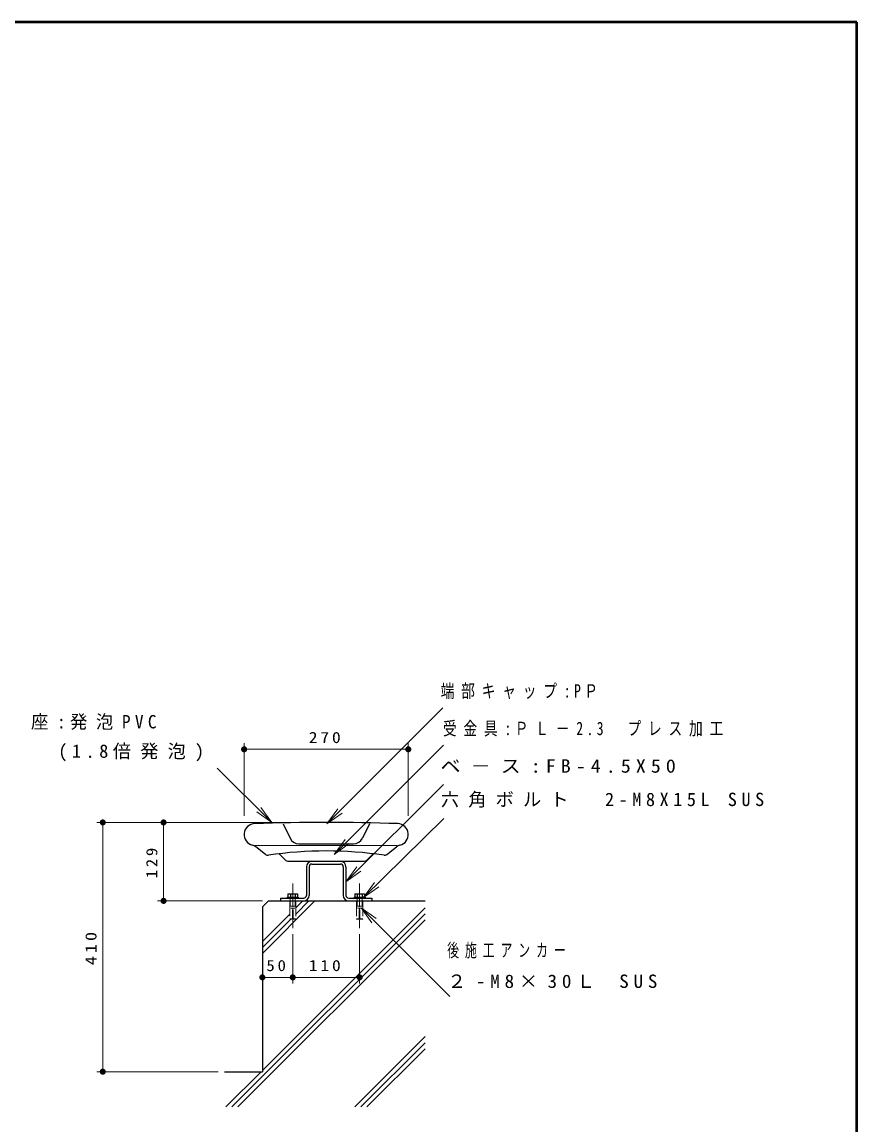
# Model space of a CAD drawing. Units: millimetres on the paper, scale 1:10. Extents: x -365 to 12, y -38 to 257.
# Drawn here: x -137.3 to 0, y 75.6 to 257 of the extents above; entities that cross this region are included whole.
import ezdxf

# ---------------------------------------------------------------- set-up
doc = ezdxf.new("R2010")
doc.units = ezdxf.units.MM
for name, pattern in [('USER1', [4.5, 2.5, -2]), ('USER2', [6, 3, -1, 1, -1]), ('USER3', [8, 3, -1, 1, -1, 1, -1])]:
    doc.linetypes.add(name, pattern=pattern)
doc.layers.add('LY_1', color=7, linetype='Continuous', lineweight=25)
doc.layers.add('LY_2', color=7, linetype='Continuous', lineweight=13)
doc.styles.add('ＭＳ ゴシック', font='')
doc.styles.get('ＭＳ ゴシック').set_extended_font_data('MS Gothic')

# ---------------------------------------------------------------- blocks, each defined once
blk = doc.blocks.new('open_arrow')
at = {"color": 0, "linetype": 'Continuous', "lineweight": -2}
blk.add_lwpolyline([(7.5, 1.25), (0, 0), (7.5, -1.25)], dxfattribs=at)
blk = doc.blocks.new('filled_dot')
at = {"color": 0, "linetype": 'Continuous', "lineweight": -2, "const_width": 1.25}
blk.add_lwpolyline([(-0.625, 0, 1), (0.625, 0, 1)], format="xyb", close=True, dxfattribs=at)

msp = doc.modelspace()

# ---------------------------------------------------------------- linework, layer by layer
at = {"layer": 'LY_1', "lineweight": 13}
for p, q in [((-87.176, 125.158), (-68.114, 144.22)), ((-100.802, 126.479), (-100.802, 138.4)), ((-85.973, 120.121), (-68.03, 138.064)), ((-73.802, 126.479), (-73.802, 138.4)), ((-100.802, 137.4), (-73.802, 137.4)), ((-96.259, 125.354), (-105.216, 134.311)), ((-84.052, 115.591), (-68.03, 131.614)), ((-89.052, 125.379), (-125.052, 125.379)), ((-124.052, 84.379), (-124.052, 125.379)), ((-114.052, 112.479), (-114.052, 125.379)), ((-81.154, 113.048), (-67.969, 126.037)), ((-99.002, 121.579), (-75.602, 121.579)), ((-97.802, 112.479), (-115.052, 112.479)), ((-97.802, 103.828), (-89.152, 112.479)), ((-92.302, 111.308), (-91.131, 112.479)), ((-92.261, 110.359), (-90.142, 112.479)), ((-97.802, 84.595), (-71.04, 111.357)), ((-81.56, 111.355), (-66.96, 96.742)), ((-102.828, 78.579), (-71.04, 110.367)), ((-101.838, 78.579), (-71.04, 109.377)), ((-97.802, 105.808), (-93.35, 110.26)), ((-97.802, 104.818), (-93.142, 109.479)), ((-92.802, 106.979), (-92.802, 98.897)), ((-81.802, 106.979), (-81.802, 98.897)), ((-92.802, 99.897), (-97.802, 99.897)), ((-81.802, 99.897), (-92.802, 99.897)), ((-82.605, 78.579), (-71.04, 90.144)), ((-81.615, 78.579), (-71.04, 89.154)), ((-80.625, 78.579), (-71.04, 88.164)), ((-105.052, 84.379), (-125.052, 84.379)), ((-103.818, 78.579), (-98.018, 84.379))]:
    msp.add_line(p, q, dxfattribs=at)
at = {"layer": 'LY_1'}
for p, q in [((-94.402, 125.139), (-93.254, 122.761)), ((-80.202, 125.139), (-81.351, 122.761)), ((-91.802, 121.871), (-82.802, 121.871)), ((-97.274, 120.108), (-98.851, 121.35)), ((-95.044, 120.22), (-94.037, 119.213)), ((-80.568, 119.213), (-79.561, 120.22)), ((-77.331, 120.108), (-75.754, 121.35)), ((-93.471, 118.979), (-81.134, 118.979)), ((-90.552, 118.079), (-90.552, 113.379)), ((-90.102, 118.079), (-90.102, 113.379)), ((-89.652, 118.979), (-84.952, 118.979)), ((-89.652, 118.529), (-84.952, 118.529)), ((-89.352, 118.979), (-85.252, 118.979)), ((-84.502, 118.079), (-84.502, 113.379)), ((-84.052, 118.079), (-84.052, 113.379)), ((-96.802, 112.479), (-97.802, 111.479)), ((-96.802, 112.479), (-71.04, 112.479)), ((-94.802, 112.929), (-91.002, 112.929)), ((-94.802, 112.929), (-94.802, 112.479)), ((-94.802, 112.479), (-91.002, 112.479)), ((-83.602, 112.929), (-79.802, 112.929)), ((-83.602, 112.479), (-79.802, 112.479)), ((-79.802, 112.929), (-79.802, 112.479)), ((-97.802, 111.479), (-97.802, 84.379)), ((-104.052, 84.379), (-97.802, 84.379))]:
    msp.add_line(p, q, dxfattribs=at)
at = {"layer": 'LY_1', "linetype": 'USER2', "lineweight": 13}
for p, q in [((-92.802, 115.339), (-92.802, 107.979)), ((-81.802, 115.339), (-81.802, 107.979)), ((-92.802, 113.929), (-92.802, 111.479)), ((-81.802, 113.929), (-81.802, 111.479))]:
    msp.add_line(p, q, dxfattribs=at)
at = {"layer": 'LY_1', "color": 2}
for p, q in [((-93.702, 113.089), (-91.902, 113.089)), ((-93.702, 113.089), (-93.702, 112.929)), ((-93.702, 112.929), (-91.902, 112.929)), ((-93.592, 113.639), (-93.592, 113.089)), ((-93.592, 113.639), (-92.012, 113.639)), ((-93.197, 113.639), (-93.197, 113.089)), ((-92.407, 113.639), (-92.407, 113.089)), ((-92.012, 113.639), (-92.012, 113.089)), ((-91.902, 113.089), (-91.902, 112.929)), ((-82.702, 113.089), (-80.902, 113.089)), ((-82.702, 113.089), (-82.702, 112.929)), ((-82.702, 112.929), (-80.902, 112.929)), ((-82.592, 113.639), (-82.592, 113.089)), ((-82.592, 113.639), (-81.012, 113.639)), ((-82.197, 113.639), (-82.197, 113.089)), ((-81.407, 113.639), (-81.407, 113.089)), ((-81.012, 113.639), (-81.012, 113.089)), ((-80.902, 113.089), (-80.902, 112.929))]:
    msp.add_line(p, q, dxfattribs=at)
at = {"layer": 'LY_1', "color": 2, "linetype": 'USER1', "lineweight": 13}
for p, q in [((-93.302, 112.479), (-93.302, 109.529)), ((-93.302, 112.479), (-92.302, 112.479)), ((-93.202, 113.089), (-93.202, 111.589)), ((-92.402, 113.089), (-92.402, 111.589)), ((-92.302, 112.479), (-92.302, 109.529)), ((-82.302, 112.479), (-82.302, 109.529)), ((-82.302, 112.479), (-81.302, 112.479)), ((-82.202, 113.089), (-82.202, 111.589)), ((-81.402, 113.089), (-81.402, 111.589)), ((-81.302, 112.479), (-81.302, 109.529)), ((-93.202, 111.589), (-92.402, 111.589)), ((-92.852, 110.979), (-92.752, 110.979)), ((-92.852, 110.979), (-92.852, 109.479)), ((-92.752, 110.979), (-92.752, 109.479)), ((-82.202, 111.589), (-81.402, 111.589)), ((-81.852, 110.979), (-81.752, 110.979)), ((-81.852, 110.979), (-81.852, 109.479)), ((-81.752, 110.979), (-81.752, 109.479)), ((-93.302, 109.529), (-92.852, 109.529)), ((-93.252, 109.479), (-93.302, 109.529)), ((-93.252, 109.479), (-92.852, 109.479)), ((-92.302, 109.529), (-92.752, 109.529)), ((-92.352, 109.479), (-92.752, 109.479)), ((-92.352, 109.479), (-92.302, 109.529)), ((-82.302, 109.529), (-81.852, 109.529)), ((-82.252, 109.479), (-82.302, 109.529)), ((-82.252, 109.479), (-81.852, 109.479)), ((-81.302, 109.529), (-81.752, 109.529)), ((-81.352, 109.479), (-81.752, 109.479)), ((-81.352, 109.479), (-81.302, 109.529))]:
    msp.add_line(p, q, dxfattribs=at)
at = {"layer": 'LY_1', "linetype": 'USER3', "lineweight": 13}
for p, q in [((-93.135, 111.279), (-92.47, 111.279)), ((-82.135, 111.279), (-81.47, 111.279))]:
    msp.add_line(p, q, dxfattribs=at)
at = {"layer": 'LY_1'}
for centre, radius, start, end in [((-99.002, 123.379), 1.8, 91.95865, 256.38937), ((-87.302, -218.742), 344.121, 88.04135, 91.95865), ((-75.602, 123.379), 1.8, 283.61063, 88.04135), ((-99.779, 120.172), 1.5, 51.76955, 76.38938), ((-74.826, 120.172), 1.5, 103.61062, 128.23045), ((-96.902, 120.579), 0.6, 231.76961, 278.34109), ((-87.302, 55.102), 65.577, 81.65891, 98.34109), ((-77.702, 120.579), 0.6, 261.65891, 308.2304), ((-93.471, 119.779), 0.8, 225, 270), ((-89.652, 118.079), 0.9, 90, 180), ((-89.652, 118.079), 0.45, 90, 180), ((-84.952, 118.079), 0.9, 0, 90), ((-84.952, 118.079), 0.45, 0, 90), ((-81.134, 119.779), 0.8, 270, 315), ((-91.002, 113.379), 0.9, 270, 0), ((-91.002, 113.379), 0.45, 270, 0), ((-83.602, 113.379), 0.9, 180, 270), ((-83.602, 113.379), 0.45, 180, 270)]:
    msp.add_arc(centre, radius, start, end, dxfattribs=at)
for centre, major_axis, start_param, end_param in [((-91.802, 123.409), (1.6, 0), 3.5763809, 4.712389), ((-82.802, 123.409), (-1.6, 0), 1.5707963, 2.7068044)]:
    msp.add_ellipse(centre, major_axis=major_axis, ratio=0.961266, start_param=start_param, end_param=end_param, dxfattribs=at)
at = {"layer": 'LY_2', "lineweight": 50}
for p, q in [((0, 257), (-365, 257)), ((0, 0), (0, 257))]:
    msp.add_line(p, q, dxfattribs=at)

# ---------------------------------------------------------------- block references
at = {"layer": 'LY_1', "lineweight": 13, "xscale": 0.4, "yscale": 0.4}
for p in [(-100.802, 137.4), (-97.802, 99.897), (-92.802, 99.897)]:
    msp.add_blockref('filled_dot', p, dxfattribs=at)
for name, p, rotation in [('filled_dot', (-73.802, 137.4), 180), ('open_arrow', (-96.259, 125.354), 135), ('open_arrow', (-87.176, 125.158), 45), ('filled_dot', (-124.052, 125.379), 270), ('filled_dot', (-114.052, 125.379), 270), ('open_arrow', (-85.973, 120.121), 45), ('open_arrow', (-84.052, 115.591), 45), ('open_arrow', (-81.154, 113.048), 44.6), ('filled_dot', (-114.052, 112.479), 90), ('open_arrow', (-81.56, 111.355), 315), ('filled_dot', (-92.802, 99.897), 180), ('filled_dot', (-81.802, 99.897), 180), ('filled_dot', (-124.052, 84.379), 90)]:
    msp.add_blockref(name, p, dxfattribs=dict(at, rotation=rotation))

# ---------------------------------------------------------------- texts
at = {"layer": 'LY_1', "style": 'ＭＳ ゴシック'}
for s, insert, char_height, attachment_point in [('\\T1.5;\\W0.75;端部キャップ:PＰ', (-68.466, 146.87), 2.199, 4), ('\\T1.5;\\W0.95;座:発泡PVC', (-135.855, 141.811), 2.199, 4), ('\\T1.5;\\W0.75;受金具:ＰＬ－2.3\u3000プレス加工', (-68.096, 140.714), 2.199, 4), ('\\T1.33;\\W1.15;270', (-87.302, 138.4), 1.833, 8), ('\\T1.5;\\~\\~(1.8倍発泡)', (-135.855, 136.811), 2.199, 4), ('\\T1.5;\\W1.1;ベ－ス:FB-4.5X50', (-68.503, 134.614), 2.199, 4), ('\\T1.5;六角ボルト\u30002-M8X15L\\~SUS', (-68.435, 129.037), 2.199, 4), ('\\T1.5;\\W0.65;後施工アンカー', (-67.398, 104.242), 2.199, 4), ('\\T1.34;\\W1.1;50', (-95.302, 100.897), 1.833, 8), ('\\T1.33;\\W1.15;110', (-87.302, 100.897), 1.833, 8), ('\\T1.5;\\W1.05;２-M8×30Ｌ\\~SUS', (-67.398, 99.242), 2.199, 4)]:
    msp.add_mtext(s, dxfattribs=dict(at, insert=insert, char_height=char_height, attachment_point=attachment_point))
at = {"layer": 'LY_1', "char_height": 1.833, "attachment_point": 8, "rotation": 90, "style": 'ＭＳ ゴシック'}
for s, insert in [('\\T1.33;\\W1.1;129', (-115.052, 118.929)), ('\\T1.33;\\W1.2;410', (-125.052, 104.879))]:
    msp.add_mtext(s, dxfattribs=dict(at, insert=insert))

doc.saveas('drawing.dxf')
